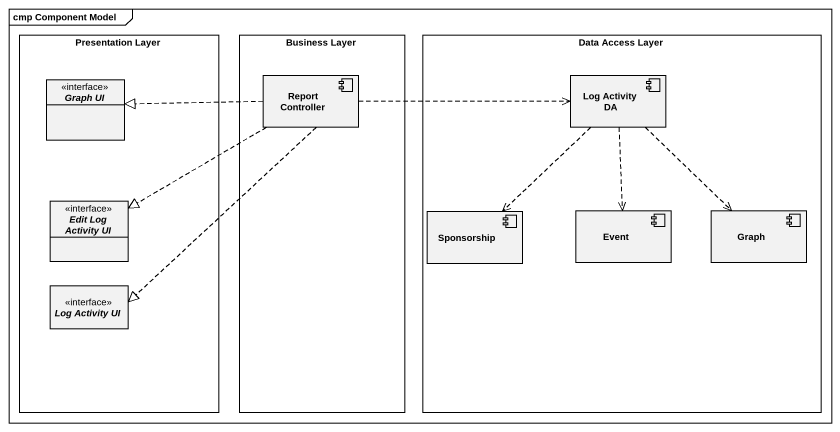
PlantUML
@startuml
mainframe cmp Component Model
allowmixing
hide circle
hide empty members
rectangle "Presentation Layer" as Presentation_Layer {
  interface "Graph UI" as Graph_UI
  interface "Edit Log Activity UI" as Edit_Log_Activity_UI
  interface "Log Activity UI" as Log_Activity_UI
}
rectangle "Business Layer" as Business_Layer {
  component "Report Controller" as Report_Controller
}
rectangle "Data Access Layer" as Data_Access_Layer {
  component "Log Activity DA" as Log_Activity_DA
  component Sponsorship
  component Event
  component Graph
}
Report_Controller .left.|> Graph_UI
Report_Controller .right.> Log_Activity_DA
Report_Controller .left.|> Edit_Log_Activity_UI
Report_Controller ..|> Log_Activity_UI
Log_Activity_DA ..> Sponsorship
Log_Activity_DA ..> Event
Log_Activity_DA ..> Graph
@enduml
